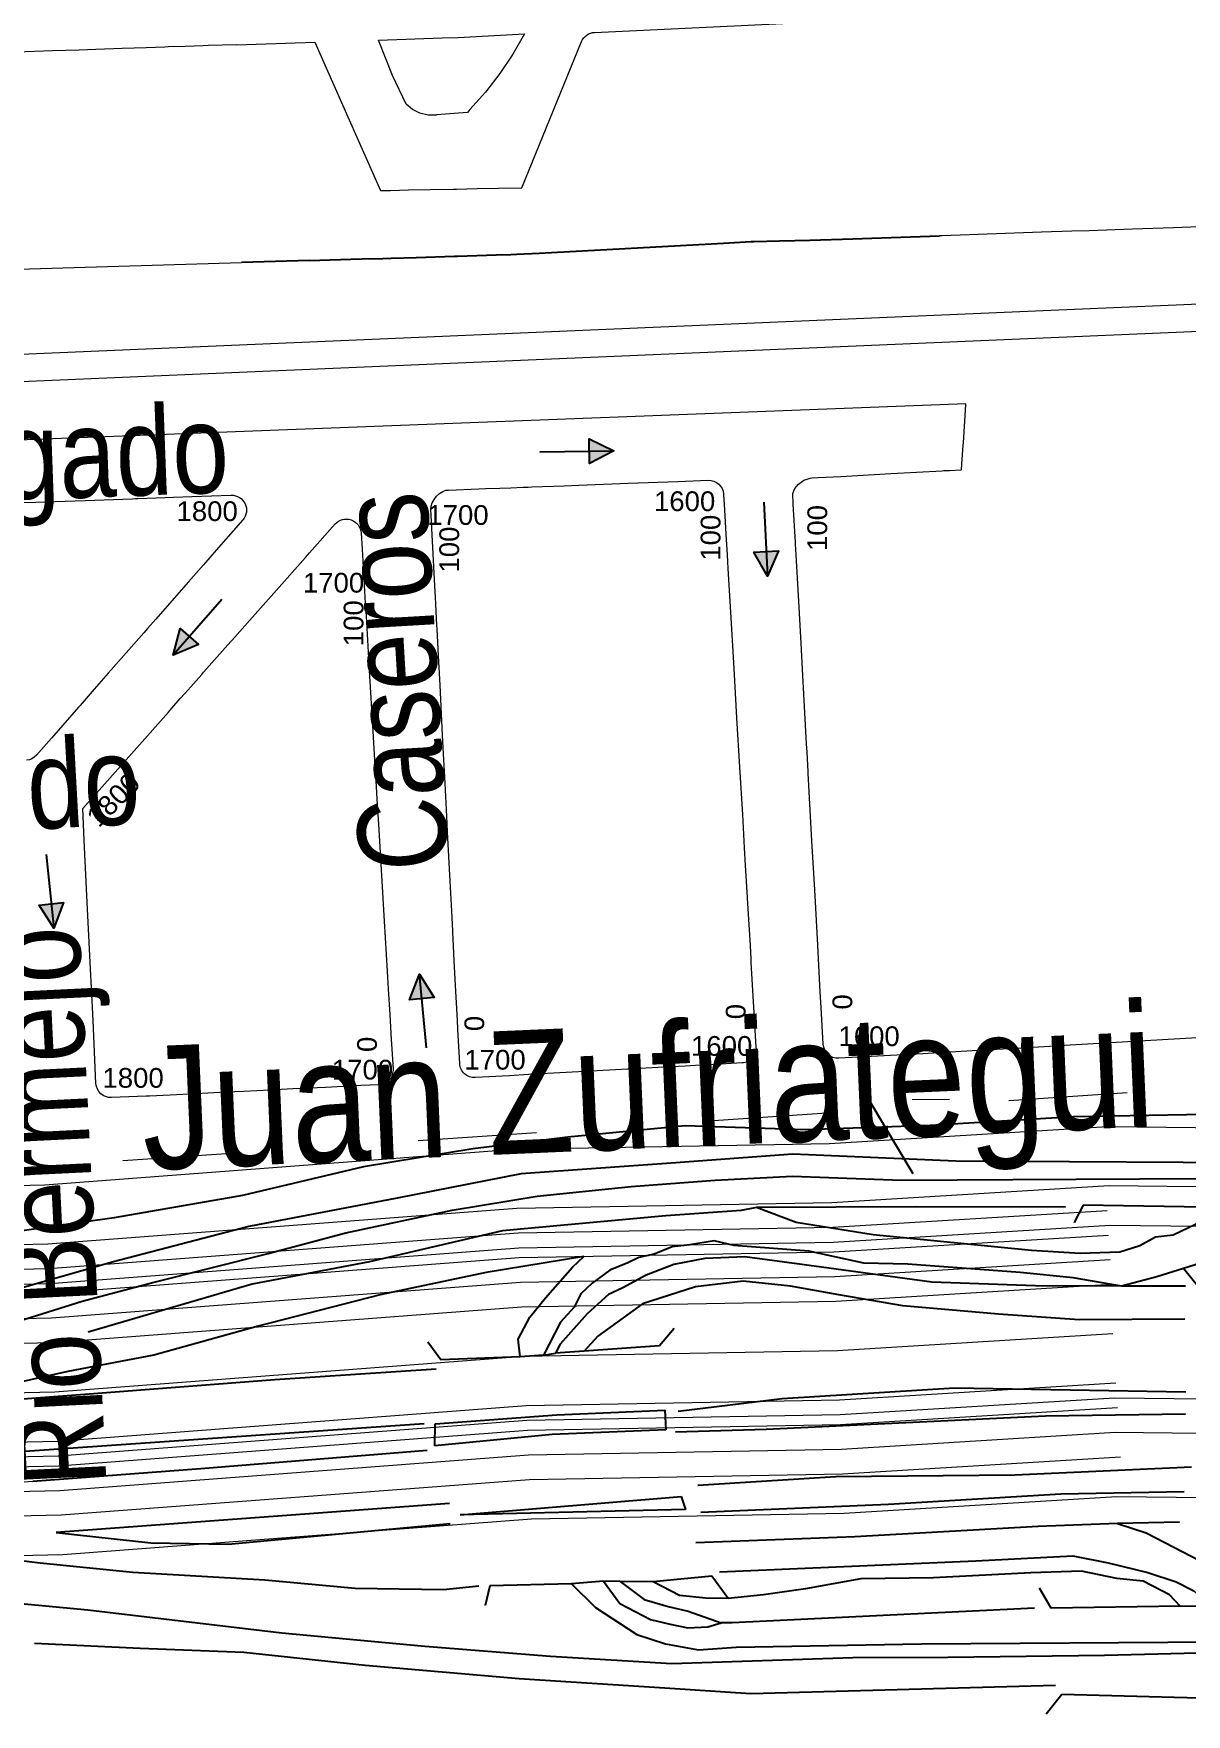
# Model space of a CAD drawing. Header units: millimetres. Extents: x 11558 to 23675, y 49449 to 61482.
# Drawn here: x 19268.5 to 19502.2, y 53259.4 to 53600.2 of the extents above; entities that cross this region are included whole.
import ezdxf

# ---------------------------------------------------------------- set-up
doc = ezdxf.new("R2010")
doc.units = ezdxf.units.MM
doc.linetypes.add('ACAD_ISO03W100', pattern=[30, 12, -18])
for name, color, linetype in [('0. autopistas', 254, 'Continuous'), ('0. plano base - nombres calles', 22, 'Continuous'), ('0. Plano Base - PLANO', 254, 'Continuous'), ('0. Plano base - sentido calles', 253, 'Continuous'), ('0. vias del tren', 252, 'VÍAS'), ('0.BARRIOS - DIVISIÓN', 12, 'ACAD_ISO03W100'), ('7. puesta en valor CC la lucila', 212, 'Continuous'), ('numeración', 7, 'Continuous')]:
    doc.layers.add(name, color=color, linetype=linetype)
for name, color, linetype, true_color in [('Linea 117 ida', 7, 'Continuous', 0x5c5c5c), ('Linea 117 vuelta', 7, 'Continuous', 0xdb0000), ('Linea 15 a Cap', 7, 'Continuous', 0x13f12d), ('Linea 15 a Prov', 7, 'Continuous', 0x077e15), ('Linea 194 ida', 7, 'Continuous', 0x8f148f), ('Linea 194 vuelta', 7, 'Continuous', 0x34dad7), ('Linea 228 ida', 7, 'Continuous', 0x8d6453), ('Linea 228 vuelta', 7, 'Continuous', 0x73a95b), ('Linea 28 ida', 7, 'Continuous', 0x1c825b), ('Linea 28 vuelta', 7, 'Continuous', 0x26cd1d), ('Linea 430', 7, 'Continuous', 0xdb7a0a), ('Linea 57 ida', 7, 'Continuous', 0xf6120e), ('Linea 57 vuelta', 7, 'Continuous', 0x71160a)]:
    doc.layers.add(name, color=color, linetype=linetype, true_color=true_color)
doc.layers.get('7. puesta en valor CC la lucila').off()
doc.styles.get("Standard").update_dxf_attribs({"font": 'arial.ttf'})
doc.linetypes.add('VÍAS', pattern='A,0.15,[130,ltypeshp.shx,S=0.25,R=0,X=0,Y=0],0.15', length=0.3)

# ---------------------------------------------------------------- blocks, each defined once
blk = doc.blocks.new('MANZANAS')
at = {"layer": '0. Plano Base - PLANO', "color": 0, "linetype": 'Continuous', "lineweight": 5}
for p, q in [((5639795.19, 6177483.32), (5639809.96, 6177474.18)), ((5639890.53, 6177436.37), (5639879.53, 6177430.38))]:
    blk.add_line(p, q, dxfattribs=at)
at = {"layer": '0. Plano Base - PLANO', "color": 0, "linetype": 'VÍAS', "lineweight": 5, "ltscale": 4}
for points in [[(5636190.29, 6177920.23), (5636600.65, 6177660.36), (5637085.84, 6177354.16), (5637263.62, 6177241.21), (5637472.82, 6177111), (5637571.49, 6177049.28, 0.034614), (5637743.65, 6176957.49, 0.057202), (5637909.55, 6176905.02, 0.054556), (5638209.99, 6176880.02), (5638294.57, 6176887.04), (5638406.34, 6176909.92, 0.047981), (5638486.75, 6176934.6, 0.010506), (5638593.2, 6176981.47, 0.012553), (5638693.49, 6177031.26), (5639415.11, 6177447.42), (5639833.78, 6177688.18), (5639882.57, 6177713.3), (5639982.37, 6177752.6), (5640325.06, 6177892.29), (5640449.11, 6177927.35), (5640559.38, 6177958.52), (5640687.98, 6177992.86, -0.106625), (5640860.02, 6178001.21, -0.026161), (5640988.08, 6177973.08, -0.026161)], [(5636187.35, 6177915.58), (5636597.71, 6177655.71), (5637082.9, 6177349.51), (5637260.69, 6177236.55), (5637469.91, 6177106.33), (5637568.57, 6177044.61, 0.034614), (5637741.4, 6176952.47, 0.057202), (5637908.5, 6176899.62, 0.054584), (5638210.28, 6176874.52), (5638295.35, 6176881.59), (5638407.44, 6176904.53, 0.047981), (5638488.86, 6176929.52, 0.010506), (5638595.52, 6176976.48, 0.012565), (5638696.14, 6177026.44), (5639417.85, 6177442.65), (5639836.41, 6177683.35), (5639884.84, 6177708.29), (5639984.42, 6177747.49), (5640326.85, 6177887.08), (5640450.61, 6177922.06), (5640560.84, 6177953.22), (5640689.4, 6177987.55, -0.106625), (5640859.12, 6177995.78, -0.026161), (5640986.62, 6177967.77, 0.135104)]]:
    blk.add_lwpolyline(points, format="xyb", dxfattribs=at)
at = {"layer": '0. Plano Base - PLANO', "color": 0, "linetype": 'Continuous', "lineweight": 5}
for points in [[(5639874.1, 6177509.88), (5639857.6, 6177501.4), (5639816.58, 6177480.44), (5639786.56, 6177466.47), (5639765.55, 6177453.49), (5639739.53, 6177437.51), (5639719.52, 6177421.53), (5639695.5, 6177402.56), (5639674.48, 6177383.58), (5639656.46, 6177366.6), (5639639.45, 6177350.61), (5639619.43, 6177334.63), (5639598.92, 6177319.65), (5639575.4, 6177303.67), (5639548.39, 6177288.7), (5639523.38, 6177275.23), (5639497.36, 6177261.75), (5639478.35, 6177251.77)], [(5639773.45, 6177356.48), (5639772.46, 6177360.48), (5639786.97, 6177368.47), (5639793.46, 6177366.46), (5639803.46, 6177365.45), (5639809.46, 6177366.45), (5639815.97, 6177368.44), (5639822.47, 6177372.43), (5639855.49, 6177390.4), (5639908.51, 6177418.35)], [(5639918.52, 6177421.34), (5639889.5, 6177405.37), (5639861.49, 6177390.4), (5639844.48, 6177381.41), (5639812.46, 6177363.44), (5639789.95, 6177353.47), (5639766.44, 6177343.49), (5639739.43, 6177332.52), (5639702.42, 6177318.55), (5639677.91, 6177308.57), (5639654.4, 6177297.6), (5639627.39, 6177285.62), (5639595.37, 6177267.16), (5639566.35, 6177251.68), (5639537.34, 6177236.71), (5639509.82, 6177222.74), (5639492.32, 6177213.76)], [(5639777.74, 6177673.9), (5639768.47, 6177668.67), (5639761.24, 6177664.59), (5639753.57, 6177660.26), (5639750.5, 6177658.53), (5639745.19, 6177655.54), (5639727.63, 6177645.62), (5639727.17, 6177645.36)], [(5639507.14, 6177521.19), (5639604.09, 6177575.33)], [(5639480.35, 6177244.77), (5639542.88, 6177277.71), (5639582.4, 6177301.67), (5639613.42, 6177321.64), (5639634.43, 6177335.62), (5639672.47, 6177373.58), (5639683.48, 6177383.57), (5639701.5, 6177399.55), (5639713.51, 6177410.54), (5639730.52, 6177424.52), (5639744.53, 6177435.01), (5639760.54, 6177445.49), (5639775.05, 6177454.48), (5639788.56, 6177462.47), (5639808.57, 6177471.95), (5639828.58, 6177482.43), (5639862.59, 6177500.4)], [(5639869.61, 6177518.89), (5639833.59, 6177499.42), (5639808.58, 6177484.45), (5639786.57, 6177471.97), (5639764.56, 6177461.49), (5639744.54, 6177448.51), (5639728.53, 6177437.53), (5639710.52, 6177424.04), (5639691.5, 6177407.56), (5639670.49, 6177391.58), (5639649.47, 6177376.6), (5639633.46, 6177364.12), (5639610.45, 6177349.14), (5639598.44, 6177344.65), (5639583.94, 6177337.67), (5639576.93, 6177334.67), (5639567.43, 6177332.68), (5639557.43, 6177331.69), (5639550.93, 6177331.7), (5639542.43, 6177332.71)], [(5639944.61, 6177519.32), (5639953.12, 6177523.81), (5639947.62, 6177523.31), (5639941.62, 6177523.32), (5639937.62, 6177523.32), (5639933.62, 6177523.33), (5639929.62, 6177524.33), (5639925.62, 6177526.33), (5639919.12, 6177522.34), (5639913.61, 6177520.35), (5639902.61, 6177514.36), (5639900.61, 6177513.36), (5639891.6, 6177508.87), (5639887.1, 6177506.37), (5639882.1, 6177503.88), (5639888.58, 6177489.37), (5639885.08, 6177487.37), (5639872.08, 6177480.39), (5639867.58, 6177482.39)], [(5639865.59, 6177495.39), (5639874.59, 6177500.38), (5639874.59, 6177494.38), (5639873.59, 6177492.38), (5639871.58, 6177486.39), (5639867.58, 6177482.39), (5639863.57, 6177478.39), (5639858.07, 6177473.4), (5639869.57, 6177479.39)], [(5639843.58, 6177480.41), (5639843.58, 6177484.41), (5639865.59, 6177495.39), (5639865.59, 6177491.39), (5639862.58, 6177487.4), (5639859.58, 6177485.4), (5639857.58, 6177482.4), (5639854.57, 6177479.4), (5639847.57, 6177475.41), (5639838.57, 6177471.42), (5639808.55, 6177459.45), (5639793.55, 6177454.46), (5639785.05, 6177453.47), (5639782.55, 6177451.47), (5639769.54, 6177443.49), (5639741.52, 6177425.51), (5639720.5, 6177407.53), (5639701.49, 6177392.55), (5639676.47, 6177368.58)], [(5639802.93, 6177487.43), (5639809.66, 6177491)], [(5639840.58, 6177482.42), (5639813.56, 6177468.44), (5639785.05, 6177453.47)], [(5639760.5, 6177406.99), (5639762.51, 6177408.49), (5639762.51, 6177410.49), (5639764.52, 6177418.49), (5639766.52, 6177423.99), (5639768.52, 6177426.49), (5639771.53, 6177430.98), (5639775.53, 6177435.48), (5639780.54, 6177439.48), (5639787.54, 6177443.47), (5639798.54, 6177447.46), (5639823.55, 6177456.43), (5639842.56, 6177465.41), (5639858.07, 6177473.4), (5639848.57, 6177470.41), (5639838.56, 6177466.42), (5639817.55, 6177457.44), (5639809.55, 6177453.45), (5639798.55, 6177450.46), (5639784.54, 6177444.47), (5639780.54, 6177443.48), (5639776.54, 6177440.48), (5639773.53, 6177438.48), (5639771.03, 6177435.48), (5639768.53, 6177433.49), (5639767.03, 6177431.49), (5639764.52, 6177428.49), (5639762.52, 6177424.49), (5639761.52, 6177421.49), (5639761.52, 6177418.49), (5639760.51, 6177414.49), (5639760.5, 6177406.99), (5639756.5, 6177404.5)], [(5639872.57, 6177473.39), (5639853.56, 6177463.4), (5639838.55, 6177456.92), (5639820.55, 6177449.44), (5639808.04, 6177445.45), (5639798.54, 6177442.46), (5639789.53, 6177438.97), (5639781.53, 6177433.47), (5639773.52, 6177425.48), (5639768.51, 6177415.49), (5639767.51, 6177411.49), (5639762.51, 6177408.49)], [(5639879.56, 6177460.38), (5639837.54, 6177439.42), (5639807.52, 6177421.45), (5639790.01, 6177409.47)], [(5639881.55, 6177456.38), (5639856.54, 6177442.9), (5639807.51, 6177414.45), (5639791.5, 6177405.46)], [(5640007.55, 6177453.25), (5640004.55, 6177455.26), (5639960.53, 6177432.3), (5639957.53, 6177430.8), (5639947.52, 6177425.31), (5639945.52, 6177424.31), (5639944.52, 6177423.32), (5639937.52, 6177420.32), (5639931.51, 6177417.33), (5639928.51, 6177415.33), (5639922.51, 6177412.34), (5639885.49, 6177394.37), (5639884.49, 6177389.37)], [(5639887.54, 6177447.37), (5639856.53, 6177429.4), (5639824.51, 6177412.43), (5639800.5, 6177397.96)], [(5639803.49, 6177393.45), (5639836.51, 6177412.42), (5639866.53, 6177430.39), (5639888.54, 6177442.37)], [(5639904.52, 6177424.35), (5639909.02, 6177427.35), (5639904.53, 6177429.35), (5639898.03, 6177431.36), (5639885.53, 6177431.37), (5639879.53, 6177430.38), (5639865.52, 6177422.39), (5639833.5, 6177403.42), (5639805.48, 6177387.45)], [(5639738.5, 6177398.52), (5639742.49, 6177396.51), (5639756.5, 6177404.5), (5639754.5, 6177407.5), (5639754.51, 6177412.5), (5639755.51, 6177417.5), (5639757.52, 6177425.5), (5639758.52, 6177428.5), (5639742.51, 6177416.51), (5639725.5, 6177402.53), (5639706.48, 6177385.55), (5639690.47, 6177370.56), (5639676.46, 6177359.58), (5639663.45, 6177348.59), (5639644.43, 6177334.11), (5639682.46, 6177357.57), (5639714.48, 6177377.54), (5639742.49, 6177394.51)], [(5639781.52, 6177423.97), (5639780.52, 6177419.48), (5639767.51, 6177411.49)], [(5639812.48, 6177384.44), (5639857.51, 6177410.4), (5639874.52, 6177420.38), (5639881.52, 6177422.38), (5639889.52, 6177424.37), (5639895.52, 6177425.36), (5639899.52, 6177425.36), (5639904.52, 6177424.35), (5639898.52, 6177421.36)], [(5639871.51, 6177411.39), (5639875.51, 6177408.88), (5639898.52, 6177421.36), (5639895.52, 6177422.36), (5639889.52, 6177422.37), (5639884.52, 6177420.37), (5639877.51, 6177418.38), (5639868.51, 6177413.39), (5639851.5, 6177403.41), (5639838.49, 6177396.42), (5639829.49, 6177389.43), (5639822.48, 6177384.43), (5639816.48, 6177380.44)], [(5639872.5, 6177407.39), (5639819.47, 6177376.44), (5639817.47, 6177375.44)], [(5639883.49, 6177395.37), (5639829.46, 6177365.43), (5639813.46, 6177358.44), (5639786.44, 6177346.47), (5639757.43, 6177334.5), (5639734.42, 6177325.52), (5639715.42, 6177316.54), (5639695.91, 6177307.56)], [(5639745.48, 6177383.51), (5639658.93, 6177330.59), (5639589.39, 6177290.66), (5639545.37, 6177267.7), (5639504.35, 6177246.74), (5639483.34, 6177235.76)], [(5639801.47, 6177376.45), (5639811.48, 6177382.94), (5639816.48, 6177380.44), (5639812.48, 6177378.44), (5639807.47, 6177376.45), (5639801.47, 6177376.45), (5639795.47, 6177373.46)], [(5639486.33, 6177230.76), (5639524.85, 6177249.72), (5639576.38, 6177276.67), (5639621.4, 6177301.13), (5639652.42, 6177319.1), (5639680.44, 6177336.57), (5639709.45, 6177354.54), (5639748.48, 6177379.01)], [(5639792.47, 6177371.96), (5639795.47, 6177373.46), (5639801.47, 6177372.45), (5639806.47, 6177373.45), (5639810.47, 6177374.45), (5639817.47, 6177375.44), (5639815.47, 6177373.44), (5639811.97, 6177371.44), (5639808.47, 6177370.45), (5639804.47, 6177369.45), (5639797.47, 6177369.46), (5639792.47, 6177371.96), (5639786.97, 6177368.47)], [(5639757.47, 6177371.5), (5639689.43, 6177329.56), (5639707.44, 6177336.55), (5639721.44, 6177343.53), (5639759.47, 6177368)], [(5639489.82, 6177220.26), (5639509.83, 6177230.74), (5639537.35, 6177244.71), (5639585.37, 6177268.66), (5639599.38, 6177276.65), (5639620.39, 6177290.13), (5639643.4, 6177301.61), (5639655.41, 6177308.1), (5639673.42, 6177316.58), (5639689.42, 6177322.56), (5639706.93, 6177329.55), (5639731.44, 6177340.52), (5639748.45, 6177347.51), (5639764.45, 6177355.49), (5639770.46, 6177359.48)]]:
    blk.add_lwpolyline(points, dxfattribs=at)
for points in [[(5639582.82, 6177614.04), (5639596.69, 6177621.84), (5639604.14, 6177615.86), (5639613.13, 6177608.66), (5639622.37, 6177601.26), (5639624.12, 6177602.21), (5639627.37, 6177603.99), (5639631.19, 6177606.08), (5639635.35, 6177608.34), (5639635.88, 6177608.63), (5639639.55, 6177610.64), (5639643.39, 6177612.73), (5639647.51, 6177614.98), (5639644.62, 6177646.86, -0.291378), (5639646.1, 6177649.73), (5639682.79, 6177671.08), (5639691.02, 6177675.87, -0.015842), (5639691.19, 6177675.96)], [(5639863.58, 6177534.14), (5639842.43, 6177521.55), (5639826.3, 6177511.95), (5639821.77, 6177509.25), (5639817.84, 6177506.91), (5639809.22, 6177501.78), (5639800.6, 6177496.65), (5639785.9, 6177488, -0.413414), (5639781.79, 6177489.05), (5639777.99, 6177495.47), (5639776.37, 6177498.22), (5639770.88, 6177507.49), (5639765.84, 6177516.01), (5639760.74, 6177524.62), (5639755.68, 6177533.16), (5639753.74, 6177536.45), (5639753.59, 6177536.7), (5639751.57, 6177540.12), (5639750.71, 6177541.57), (5639745.6, 6177550.2), (5639743.64, 6177553.51), (5639740.3, 6177559.15), (5639735.39, 6177567.45), (5639731.19, 6177574.55), (5639730.08, 6177576.43), (5639729.87, 6177576.77), (5639725.93, 6177583.43), (5639724.82, 6177585.31), (5639724.76, 6177585.84), (5639724.77, 6177586.37), (5639724.84, 6177586.9), (5639725, 6177587.51), (5639725.26, 6177588.13), (5639725.61, 6177588.71), (5639726.05, 6177589.23), (5639726.57, 6177589.66), (5639726.79, 6177589.85), (5639727.91, 6177590.51), (5639731.89, 6177592.87), (5639740.61, 6177598.03), (5639749.56, 6177603.33), (5639749.85, 6177603.5), (5639750.39, 6177603.82), (5639750.88, 6177604.11), (5639752.91, 6177605.31), (5639752.99, 6177605.36), (5639752.55, 6177606.35), (5639751, 6177609.9), (5639750.8, 6177610.35), (5639747.67, 6177617.47), (5639747.6, 6177617.63)], [(5639747.6, 6177617.63), (5639404.15, 6177422.13, 0.414338), (5639403.03, 6177418.04), (5639460.8, 6177316.65), (5639463.21, 6177318.08), (5639471.34, 6177305.48)], [(5639582.82, 6177614.04, 0.000293), (5639582.82, 6177614.04), (5639577.82, 6177611.22), (5639576.91, 6177610.71), (5639573.73, 6177608.91), (5639570.75, 6177607.24), (5639570.19, 6177606.92), (5639566.87, 6177605.05), (5639562.6, 6177602.64), (5639557.98, 6177600.04), (5639555.04, 6177598.39), (5639550.3, 6177595.71), (5639543.88, 6177592.1)], [(5639586.96, 6177511.57), (5639589.51, 6177513.01), (5639592.92, 6177514.93), (5639598.22, 6177517.93), (5639604.85, 6177521.68), (5639606.58, 6177522.65), (5639607.09, 6177522.94), (5639607.51, 6177523.18), (5639610.74, 6177525.01), (5639613.78, 6177526.72), (5639617.06, 6177528.58), (5639623.98, 6177532.49, -0.657235), (5639628.37, 6177529.16), (5639626.42, 6177521.22), (5639625.48, 6177517.38), (5639624.39, 6177512.94), (5639623.52, 6177509.37), (5639621.99, 6177503.15), (5639621.39, 6177500.71), (5639621.12, 6177499.6), (5639618.73, 6177489.88), (5639618.51, 6177488.98), (5639617.49, 6177484.81), (5639616.44, 6177480.55), (5639616.34, 6177480.11), (5639615.18, 6177475.42), (5639614.35, 6177472), (5639613.24, 6177467.5, -0.192167), (5639611.95, 6177465.69)]]:
    blk.add_lwpolyline(points, format="xyb", dxfattribs=at)
at = {"layer": '0. Plano Base - PLANO', "color": 0}
for points in [[(5639715.18, 6177638.6), (5639727.17, 6177645.36)], [(5639616.11, 6177582.02), (5639623.46, 6177586.12), (5639625.4, 6177587.2), (5639629.14, 6177589.29), (5639630.57, 6177590.09), (5639635, 6177592.56), (5639641.83, 6177596.37), (5639642.36, 6177596.67), (5639649.17, 6177600.47), (5639651.8, 6177601.94), (5639652.84, 6177602.55), (5639656.76, 6177604.86), (5639688.95, 6177623.85), (5639693.79, 6177626.7), (5639694.27, 6177626.97), (5639698.86, 6177629.51), (5639701.57, 6177631.01), (5639704.22, 6177632.47), (5639711.86, 6177636.74), (5639715.18, 6177638.6)], [(5639616.11, 6177582.02), (5639604.09, 6177575.33)]]:
    blk.add_lwpolyline(points, dxfattribs=at)
at = {"layer": '0. Plano Base - PLANO', "color": 0, "linetype": 'Continuous', "lineweight": 5}
for points in [[(5639622.23, 6177618.86), (5639620.55, 6177618.84), (5639618.9, 6177619.19), (5639613.78, 6177623.06), (5639607.95, 6177628.15), (5639619.19, 6177634.52), (5639622.01, 6177636.05), (5639633.62, 6177642.91), (5639633.43, 6177638.17), (5639632.9, 6177633.45), (5639632.04, 6177628.78), (5639630.83, 6177624.18), (5639630.74, 6177623.41), (5639625.34, 6177620.1), (5639625.37, 6177620.03), (5639623.87, 6177619.27)], [(5639787.51, 6177408.47), (5639789.5, 6177404.97), (5639769.49, 6177393.49), (5639749.48, 6177380.51), (5639747.48, 6177384.51), (5639768.49, 6177397.49)], [(5639798.49, 6177394.46), (5639800.49, 6177392.46), (5639760.47, 6177370.49)]]:
    blk.add_lwpolyline(points, close=True, dxfattribs=at)
for points in [[(5639718.2, 6177451.61), (5639714.69, 6177457.58), (5639714.65, 6177457.65), (5639713.72, 6177459.23), (5639711.37, 6177463.23), (5639709.55, 6177466.34), (5639709.52, 6177466.39), (5639707.61, 6177469.63), (5639706.15, 6177472.13), (5639704.7, 6177474.58), (5639704.55, 6177474.85), (5639702.52, 6177478.3), (5639699.46, 6177483.51), (5639694.36, 6177492.19), (5639692.8, 6177494.85), (5639689.38, 6177500.67), (5639685.74, 6177506.87), (5639684.44, 6177509.09), (5639679.29, 6177517.85), (5639675.67, 6177524.03), (5639675.62, 6177524.12), (5639674.21, 6177526.51), (5639672.49, 6177529.43), (5639670.95, 6177532.05), (5639670.27, 6177533.22), (5639669.1, 6177535.21), (5639661.19, 6177548.67), (5639660.96, 6177549.23), (5639660.84, 6177549.92), (5639660.87, 6177550.7), (5639661.02, 6177551.5), (5639661.3, 6177552.26), (5639661.68, 6177552.92), (5639662.12, 6177553.43), (5639662.61, 6177553.75), (5639667.93, 6177556.77), (5639669.12, 6177557.45), (5639671.65, 6177558.88), (5639673.55, 6177559.97), (5639675.75, 6177561.22), (5639676.63, 6177561.72), (5639677.28, 6177562.08), (5639683.01, 6177565.34), (5639685.57, 6177566.8), (5639694.28, 6177571.75), (5639703.06, 6177576.74), (5639708.4, 6177579.77, -0.408108), (5639712.46, 6177578.7), (5639713.06, 6177577.69), (5639714.08, 6177575.99), (5639716.6, 6177571.74), (5639718.75, 6177568.14), (5639719.5, 6177566.89), (5639720.2, 6177565.72), (5639725.31, 6177557.15), (5639730.59, 6177548.29), (5639735.7, 6177539.71), (5639740.84, 6177531.1), (5639745.78, 6177522.81), (5639749.22, 6177517.04), (5639751.05, 6177513.97), (5639756.14, 6177505.44), (5639759.4, 6177499.97), (5639760.83, 6177497.57), (5639761.15, 6177497.03), (5639766.38, 6177488.26), (5639769.98, 6177482.23, -0.415278), (5639768.93, 6177478.11), (5639765.19, 6177475.9), (5639762.69, 6177474.42), (5639762.05, 6177474.04), (5639761.7, 6177473.83), (5639758.97, 6177472.22), (5639754.29, 6177469.45), (5639745.77, 6177464.42), (5639737.1, 6177459.29), (5639736.01, 6177458.65), (5639731.69, 6177456.09), (5639731.62, 6177456.05), (5639728.28, 6177454.07), (5639722.31, 6177450.55, -0.41507)], [(5639654.64, 6177414.03), (5639648.23, 6177425.06), (5639644.86, 6177430.84), (5639642.98, 6177434.06), (5639634.76, 6177448.19), (5639629.8, 6177456.7), (5639626.57, 6177462.25), (5639630.58, 6177478.24), (5639632.95, 6177487.61), (5639633.22, 6177488.66), (5639633.84, 6177491.15), (5639634.18, 6177492.48), (5639634.63, 6177494.29), (5639635.45, 6177497.53), (5639635.58, 6177498.06), (5639635.6, 6177498.15), (5639637.39, 6177505.25), (5639637.9, 6177507.3), (5639639.02, 6177511.75), (5639640.82, 6177518.9), (5639643.16, 6177528.24), (5639643.46, 6177529.42), (5639645.38, 6177537.04, -0.668311), (5639650.86, 6177537.84), (5639652.57, 6177534.99), (5639658.18, 6177525.6), (5639659.54, 6177523.33), (5639665.79, 6177512.87), (5639670.92, 6177504.28), (5639675.73, 6177496.25), (5639676, 6177495.78), (5639678.61, 6177491.43), (5639681.21, 6177487.08), (5639691.3, 6177470.19), (5639696.54, 6177461.43), (5639698.4, 6177458.32), (5639701.03, 6177453.92), (5639703.01, 6177450.6), (5639703.08, 6177450.49), (5639706.73, 6177444.39, -0.417215), (5639705.66, 6177440.26), (5639702.49, 6177438.4), (5639699.38, 6177436.59), (5639696.31, 6177434.8), (5639690.56, 6177431.44), (5639688.57, 6177430.27), (5639686.51, 6177429.07), (5639681.97, 6177426.42), (5639678.81, 6177424.58), (5639675.66, 6177422.74), (5639673.57, 6177421.52), (5639669.06, 6177418.88), (5639665.47, 6177416.78), (5639664.97, 6177416.5), (5639664.85, 6177416.43), (5639658.72, 6177412.94, -0.411672)]]:
    blk.add_lwpolyline(points, format="xyb", close=True, dxfattribs=at)

msp = doc.modelspace()

# ---------------------------------------------------------------- hatches: boundary and pattern name
at = {"layer": '0. Plano base - sentido calles', "linetype": 'Continuous', "lineweight": 25, "ltscale": 2, "true_color": 0x1a1a1a}
h = msp.add_hatch(color=250, dxfattribs=at)
h.dxf.hatch_style = 1
h.paths.add_polyline_path([(19386.16, 53515.57), (19381.12, 53518), (19381.16, 53515.5)])
h.paths.add_polyline_path([(19386.16, 53515.57), (19381.16, 53515.5), (19381.19, 53513)])
h = msp.add_hatch(color=250, dxfattribs=at)
h.dxf.hatch_style = 1
h.paths.add_polyline_path([(19417.28, 53490.19), (19419.53, 53495.31), (19417.03, 53495.18)])
h.paths.add_polyline_path([(19417.28, 53490.19), (19417.03, 53495.18), (19414.53, 53495.06)])
h = msp.add_hatch(color=250, dxfattribs=at)
h.dxf.hatch_style = 1
h.paths.add_polyline_path([(19296.79, 53474.2), (19301.96, 53476.31), (19300.08, 53477.96)])
h.paths.add_polyline_path([(19296.79, 53474.2), (19300.08, 53477.96), (19298.2, 53479.6)])
h = msp.add_hatch(color=250, dxfattribs=at)
h.dxf.hatch_style = 1
h.paths.add_polyline_path([(19272.62, 53418.81), (19274.58, 53424.05), (19272.09, 53423.79)])
h.paths.add_polyline_path([(19272.62, 53418.81), (19272.09, 53423.79), (19269.61, 53423.52)])
h = msp.add_hatch(color=250, dxfattribs=at)
h.dxf.hatch_style = 1
h.paths.add_polyline_path([(19346.74, 53409.51), (19344.72, 53404.3), (19347.21, 53404.53)])
h.paths.add_polyline_path([(19346.74, 53409.51), (19347.21, 53404.53), (19349.7, 53404.77)])

# ---------------------------------------------------------------- linework, layer by layer
at = {"layer": '0. autopistas', "linetype": 'ByBlock'}
msp.add_line((19437.83, 53384.02), (19446.72, 53369.1), dxfattribs=at)
at = {"layer": '0. autopistas'}
for p, q in [((19479.33, 53380.6), (19450.23, 53378.85)), ((19520.27, 53381.27), (19479.33, 53380.6)), ((19400.58, 53378.77), (19376.84, 53376.48)), ((19424.94, 53377.92), (19400.58, 53378.77)), ((19450.23, 53378.85), (19424.94, 53377.92)), ((19357.56, 53374.11), (19335.36, 53370.45)), ((19376.84, 53376.48), (19357.56, 53374.11)), ((19335.36, 53370.45), (19310.89, 53364.6)), ((19397.77, 53371.21), (19367.32, 53369.03)), ((19422.4, 53373.04), (19397.77, 53371.21)), ((19455.48, 53371.61), (19422.4, 53373.04)), ((19501.54, 53371.29), (19455.48, 53371.61)), ((19520.1, 53371.21), (19501.54, 53371.29)), ((19367.32, 53369.03), (19342.19, 53364.08)), ((19370.6, 53364.51), (19389.64, 53366.43)), ((19389.64, 53366.43), (19406.66, 53367.71)), ((19406.66, 53367.71), (19422.33, 53368.57)), ((19422.33, 53368.57), (19444.45, 53367.76)), ((19444.45, 53367.76), (19467.04, 53367.84)), ((19467.04, 53367.84), (19505.51, 53368.1)), ((19310.89, 53364.6), (19284.87, 53360.1)), ((19342.19, 53364.08), (19312.13, 53358.31)), ((19353.33, 53361.66), (19370.6, 53364.51)), ((19284.87, 53360.1), (19259.32, 53356.5)), ((19331.79, 53357.09), (19353.33, 53361.66)), ((19396.7, 53360.5), (19363.55, 53357.47)), ((19411.93, 53361.59), (19396.7, 53360.5)), ((19415.07, 53362.21), (19411.93, 53361.59)), ((19447.27, 53362.35), (19415.07, 53362.21)), ((19423.07, 53359.17), (19415.07, 53362.21)), ((19477.69, 53362.29), (19447.27, 53362.35)), ((19481.27, 53362.68), (19479.42, 53359.13)), ((19505.86, 53362.28), (19481.27, 53362.68)), ((19312.13, 53358.31), (19284.73, 53351.16)), ((19316.06, 53352.88), (19331.79, 53357.09)), ((19363.55, 53357.47), (19336.61, 53351.2)), ((19438.68, 53356.67), (19423.07, 53359.17)), ((19470.83, 53353.46), (19438.68, 53356.67)), ((19495.92, 53356.18), (19492.76, 53354.44)), ((19499.51, 53356.57), (19495.92, 53356.18)), ((19504.02, 53358.73), (19499.51, 53356.57)), ((19292.71, 53347), (19316.06, 53352.88)), ((19397.94, 53354.22), (19394.33, 53352.71)), ((19401.52, 53354.6), (19397.94, 53354.22)), ((19406.46, 53355.42), (19401.52, 53354.6)), ((19410.47, 53354.46), (19406.46, 53355.42)), ((19425.65, 53353.31), (19410.47, 53354.46)), ((19436.8, 53350.89), (19425.65, 53353.31)), ((19480.66, 53352.85), (19470.83, 53353.46)), ((19488.72, 53353.17), (19480.66, 53352.85)), ((19492.76, 53354.44), (19488.72, 53353.17)), ((19284.73, 53351.16), (19260.91, 53344.4)), ((19336.61, 53351.2), (19312.83, 53346.67)), ((19380.02, 53352.27), (19360.28, 53349.02)), ((19372.27, 53343.9), (19377.74, 53350.08)), ((19377.74, 53350.08), (19380.02, 53352.27)), ((19385.34, 53349.5), (19381.72, 53346.88)), ((19388.94, 53351.01), (19385.34, 53349.5)), ((19391.19, 53352.09), (19388.94, 53351.01)), ((19394.33, 53352.71), (19391.19, 53352.09)), ((19398.33, 53350.63), (19392.7, 53348.49)), ((19404.61, 53351.87), (19398.33, 53350.63)), ((19412.66, 53352.18), (19404.61, 53351.87)), ((19424.27, 53350.65), (19412.66, 53352.18)), ((19450.6, 53347.09), (19424.27, 53350.65)), ((19445.74, 53350.74), (19436.8, 53350.89)), ((19468.52, 53349.03), (19445.74, 53350.74)), ((19501.63, 53349.82), (19496.24, 53348.12)), ((19507.03, 53351.52), (19501.63, 53349.82)), ((19504.7, 53345.97), (19501.63, 53349.82)), ((19278.33, 53343.22), (19292.71, 53347)), ((19312.83, 53346.67), (19279.57, 53336.93)), ((19360.28, 53349.02), (19338.74, 53344.46)), ((19381.72, 53346.88), (19379.44, 53344.68)), ((19392.7, 53348.49), (19387.96, 53345.88)), ((19402.72, 53346.09), (19391.93, 53342.69)), ((19412.36, 53347.27), (19402.72, 53346.09)), ((19421.96, 53346.22), (19412.36, 53347.27)), ((19431.77, 53344.49), (19421.96, 53346.22)), ((19471.61, 53346.29), (19450.6, 53347.09)), ((19479.24, 53347.96), (19468.52, 53349.03)), ((19489.05, 53346.23), (19471.61, 53346.29)), ((19489.05, 53346.23), (19479.24, 53347.96)), ((19496.24, 53348.12), (19489.05, 53346.23)), ((19502.02, 53346.24), (19489.05, 53346.23)), ((19227.08, 53327.06), (19278.33, 53343.22)), ((19338.74, 53344.46), (19314.03, 53338.15)), ((19369.08, 53339.93), (19372.27, 53343.9)), ((19379.44, 53344.68), (19378.06, 53342.02)), ((19385.03, 53344.59), (19380.72, 53340.63)), ((19391.93, 53342.69), (19382.88, 53336.13)), ((19387.96, 53345.88), (19385.03, 53344.59)), ((19444.7, 53342.26), (19431.77, 53344.49)), ((19366.77, 53335.5), (19369.08, 53339.93)), ((19380.72, 53340.63), (19375.25, 53334.46)), ((19378.06, 53342.02), (19375.32, 53338.93)), ((19464.13, 53340.6), (19444.7, 53342.26)), ((19480.44, 53339.44), (19464.13, 53340.6)), ((19501.91, 53339.53), (19480.44, 53339.44)), ((19314.03, 53338.15), (19292.91, 53332.24)), ((19375.32, 53338.93), (19371.86, 53332.28)), ((19382.88, 53336.13), (19380.15, 53333.04)), ((19398.34, 53337.66), (19395.37, 53334.13)), ((19351.04, 53331.28), (19348.42, 53334.9)), ((19367.16, 53331.91), (19366.77, 53335.5)), ((19371.86, 53332.28), (19374.32, 53332.69)), ((19375.25, 53334.46), (19374.32, 53332.69)), ((19380.15, 53333.04), (19374.32, 53332.69)), ((19395.37, 53334.13), (19380.15, 53333.04)), ((19275.42, 53328.95), (19258.8, 53325.2)), ((19292.91, 53332.24), (19275.42, 53328.95)), ((19317.43, 53327.36), (19350.12, 53329.51)), ((19367.16, 53331.91), (19351.04, 53331.28)), ((19371.86, 53332.28), (19367.16, 53331.91)), ((19279.81, 53324.41), (19317.43, 53327.36)), ((19455.16, 53325.54), (19420.24, 53323.43)), ((19502.11, 53324.77), (19455.16, 53325.54)), ((19235.26, 53321.11), (19279.81, 53324.41)), ((19420.24, 53323.43), (19399.18, 53320.87)), ((19349.94, 53318.33), (19374.57, 53320.16)), ((19374.57, 53320.16), (19396.5, 53321.14)), ((19396.5, 53321.14), (19396.66, 53317.11)), ((19473.63, 53319.87), (19417.01, 53317.22)), ((19502.04, 53320.3), (19473.63, 53319.87)), ((19347.7, 53318.37), (19246.5, 53311.31)), ((19349.86, 53313.86), (19349.94, 53318.33)), ((19373.61, 53316.15), (19349.86, 53313.86)), ((19396.66, 53317.11), (19373.61, 53316.15)), ((19417.01, 53317.22), (19398.66, 53316.63)), ((19302.38, 53309.27), (19348.28, 53312.99)), ((19268.34, 53306.7), (19302.38, 53309.27)), ((19503.21, 53309.54), (19467.4, 53307.9)), ((19431.16, 53307.6), (19403.18, 53305.82)), ((19467.4, 53307.9), (19431.16, 53307.6)), ((19352.8, 53302.18), (19273.09, 53296.34)), ((19355, 53299.91), (19399.79, 53303.64)), ((19399.79, 53303.64), (19400.64, 53300.95)), ((19403.76, 53300.45), (19441.81, 53302.06)), ((19441.81, 53302.06), (19476.73, 53304.16)), ((19476.73, 53304.16), (19501.78, 53304.65)), ((19400.64, 53300.95), (19355, 53299.91)), ((19500.79, 53298.4), (19488.26, 53298.16)), ((19273.09, 53296.34), (19292.29, 53294.23)), ((19307.94, 53293.97), (19352.96, 53298.15)), ((19434.99, 53295.46), (19402.76, 53294.2)), ((19472.15, 53297.53), (19434.99, 53295.46)), ((19488.26, 53298.16), (19472.15, 53297.53)), ((19488.26, 53298.16), (19494.04, 53296.27)), ((19494.04, 53296.27), (19505.13, 53290.5)), ((19252.89, 53292.2), (19269.86, 53290.13)), ((19292.29, 53294.23), (19307.94, 53293.97)), ((19459.51, 53290.58), (19479.2, 53291.6)), ((19479.2, 53291.6), (19486.34, 53290.14)), ((19269.86, 53290.13), (19288.61, 53288.26)), ((19288.61, 53288.26), (19315.42, 53286.7)), ((19407.59, 53288.31), (19459.51, 53290.58)), ((19470.65, 53288.16), (19450.95, 53287.14)), ((19480.94, 53288.44), (19470.65, 53288.16)), ((19488.07, 53286.98), (19480.94, 53288.44)), ((19486.34, 53290.14), (19494.36, 53288.22)), ((19494.36, 53288.22), (19500.14, 53286.33)), ((19315.42, 53286.7), (19333.73, 53285.05)), ((19333.73, 53285.05), (19351.62, 53284.76)), ((19351.62, 53284.76), (19358.79, 53285.53)), ((19361.02, 53285.5), (19360.06, 53281.49)), ((19377.58, 53285.89), (19361.02, 53285.5)), ((19384.07, 53286.46), (19377.58, 53285.89)), ((19377.58, 53285.89), (19382.42, 53281.12)), ((19387.43, 53286.4), (19384.07, 53286.46)), ((19384.07, 53286.46), (19387.35, 53281.93)), ((19394.13, 53286.29), (19387.43, 53286.4)), ((19387.43, 53286.4), (19392.29, 53282.74)), ((19406.01, 53287.44), (19394.13, 53286.29)), ((19399.46, 53283.52), (19394.13, 53286.29)), ((19409.29, 53282.91), (19406.01, 53287.44)), ((19424.97, 53284.89), (19416.46, 53283.69)), ((19436.19, 53286.94), (19424.97, 53284.89)), ((19450.95, 53287.14), (19436.19, 53286.94)), ((19474.78, 53280.94), (19472.39, 53285)), ((19493.43, 53286.44), (19488.07, 53286.98)), ((19498.75, 53283.67), (19493.43, 53286.44)), ((19500.14, 53286.33), (19503.69, 53284.49)), ((19279.54, 53280.58), (19253.19, 53283.02)), ((19387.35, 53281.93), (19393.56, 53278.7)), ((19392.29, 53282.74), (19397.18, 53281.32)), ((19397.18, 53281.32), (19401.19, 53280.36)), ((19404.81, 53282.99), (19399.46, 53283.52)), ((19409.29, 53282.91), (19404.81, 53282.99)), ((19416.46, 53283.69), (19409.29, 53282.91)), ((19500.95, 53281.4), (19474.78, 53280.94)), ((19500.95, 53281.4), (19498.75, 53283.67)), ((19507.66, 53281.29), (19500.95, 53281.4)), ((19318.82, 53275.9), (19279.54, 53280.58)), ((19382.42, 53281.12), (19390.83, 53275.61)), ((19393.56, 53278.7), (19397.57, 53277.74)), ((19401.19, 53280.36), (19407.86, 53278.01)), ((19405.17, 53277.16), (19407.86, 53278.01)), ((19410.1, 53277.98), (19407.86, 53278.01)), ((19471.43, 53280.99), (19410.1, 53277.98)), ((19347.85, 53273.19), (19318.82, 53275.9)), ((19390.83, 53275.61), (19396.61, 53273.73)), ((19397.57, 53277.74), (19401.14, 53277.01)), ((19401.14, 53277.01), (19405.17, 53277.16)), ((19290.14, 53272.8), (19268.69, 53273.82)), ((19311.15, 53272.01), (19290.14, 53272.8)), ((19335.71, 53269.36), (19311.15, 53272.01)), ((19373.31, 53271.2), (19347.85, 53273.19)), ((19397.89, 53269.68), (19373.31, 53271.2)), ((19396.61, 53273.73), (19403.3, 53272.5)), ((19403.3, 53272.5), (19410.91, 53273.04)), ((19410.91, 53273.04), (19448.5, 53273.77)), ((19453.82, 53271), (19434.58, 53270.87)), ((19448.5, 53273.77), (19508.44, 53274.12)), ((19485.58, 53271.37), (19453.82, 53271)), ((19518.69, 53272.16), (19485.58, 53271.37)), ((19366.97, 53266.61), (19335.71, 53269.36)), ((19434.58, 53270.87), (19397.89, 53269.68)), ((19396.46, 53264.78), (19366.97, 53266.61)), ((19413.89, 53263.6), (19396.46, 53264.78)), ((19475.64, 53265.27), (19413.89, 53263.6)), ((19476.95, 53263.46), (19473.76, 53259.49)), ((19518.08, 53262.33), (19476.95, 53263.46))]:
    msp.add_line(p, q, dxfattribs=at)
at = {"layer": '0. Plano base - sentido calles', "color": 250, "linetype": 'Continuous', "lineweight": 25, "ltscale": 2, "true_color": 0x1a1a1a}
for points in [[(19371.16, 53515.36), (19386.16, 53515.57), (19381.19, 53513), (19381.12, 53518), (19386.16, 53515.57)], [(19416.52, 53505.17), (19417.28, 53490.19), (19414.53, 53495.06), (19419.53, 53495.31), (19417.28, 53490.19)], [(19306.67, 53485.48), (19296.79, 53474.2), (19298.2, 53479.6), (19301.96, 53476.31), (19296.79, 53474.2)], [(19271.03, 53433.73), (19272.62, 53418.81), (19269.61, 53423.52), (19274.58, 53424.05), (19272.62, 53418.81)], [(19348.16, 53394.58), (19346.74, 53409.51), (19349.7, 53404.77), (19344.72, 53404.3), (19346.74, 53409.51)]]:
    msp.add_lwpolyline(points, dxfattribs=at)
at = {"layer": '0. vias del tren', "color": 252, "lineweight": 13, "ltscale": 2}
for points in [[(16440.33, 55433.7), (16684.66, 55013.9), (16974.05, 54518.5), (17079.73, 54336.31), (17205.34, 54124.31), (17264.44, 54024.05, 0.034614), (17374.9, 53863.23, 0.057202), (17497.92, 53740.19, 0.054556), (17753, 53579.49), (17831.29, 53546.72), (17941.03, 53515.5, 0.047981), (18023.76, 53500.33, 0.010506), (18139.83, 53492.84, 0.012553), (18251.78, 53490.79), (19083.99, 53527.39), (19566.52, 53548.02), (19621.39, 53547.82), (19728.07, 53536.67), (20096.57, 53502.64), (20222.82, 53476.57), (20335.04, 53453.39), (20464.99, 53424.58, -0.106625), (20621.5, 53352.67, -0.026161), (20722.17, 53268.66, -0.026161)], [(16435.57, 55430.93), (16679.91, 55011.13), (16969.3, 54515.73), (17074.98, 54333.52), (17200.61, 54121.51), (17259.7, 54021.26, 0.034614), (17370.59, 53859.81, 0.057202), (17494.5, 53735.88, 0.054584), (17750.73, 53574.47), (17829.47, 53541.52), (17939.52, 53510.21, 0.047981), (18023.3, 53494.85, 0.010506), (18139.59, 53487.34, 0.012565), (18251.92, 53485.29), (19084.23, 53521.9), (19566.63, 53542.52), (19621.1, 53542.32), (19727.53, 53531.2), (20095.76, 53497.2), (20221.71, 53471.18), (20333.89, 53448.01), (20463.8, 53419.21, -0.106625), (20618.2, 53348.27, -0.026161), (20718.43, 53264.63, 0.135104)]]:
    msp.add_lwpolyline(points, format="xyb", dxfattribs=at)
at = {"layer": '0.BARRIOS - DIVISIÓN', "color": 14, "lineweight": 18, "ltscale": 2}
msp.add_lwpolyline([(19746.68, 55789.02), (19726.12, 55476.55), (19705.29, 55342.21), (19682.91, 54948.63), (19661.94, 54643.15), (19640.4, 54304.03), (19607.91, 53959.65), (19567.75, 53570.63), (19550.03, 53389.45), (19077.25, 53357.53), (18962.05, 53342.81), (18817.78, 53351.07), (18595.68, 53358.57), (18202.92, 53380.53), (17765.7, 53372.91), (17659.73, 53390.45), (17637.92, 53679.7), (17639.89, 53799.72), (17625.59, 53940.22), (17597.55, 54075.9), (17579.24, 54125.09), (17580.44, 54241.86), (17585.92, 54374.44), (17552.48, 55699.13)], dxfattribs=at)
at = {"layer": 'Linea 117 ida', "lineweight": 15}
msp.add_lwpolyline([(20055.63, 53361.83), (19914.74, 53363.32), (19862.2, 53367.82), (19813.51, 53369.39), (19737.35, 53372.05), (19622.23, 53377.02), (19486.23, 53378.58), (19429.84, 53375.1), (19365.93, 53373.96), (19270.79, 53366.73), (19204.78, 53365.27), (19119.85, 53361.71), (19021.29, 53360.77), (18963.9, 53363.69), (18877.19, 53361.74), (18770.35, 53364.6)], dxfattribs=at)
at = {"layer": 'Linea 117 vuelta', "lineweight": 15}
msp.add_lwpolyline([(20055.02, 53286.83), (19911.14, 53288.35), (19857.79, 53292.92), (19810.99, 53294.43), (19734.42, 53297.11), (19620.18, 53302.04), (19488.11, 53303.55), (19432.82, 53300.15), (19369.44, 53299.01), (19274.46, 53291.79), (19207.18, 53290.31), (19121.78, 53286.73), (19019.75, 53285.76), (18962.84, 53288.65), (18877.03, 53286.72), (18768.56, 53289.62)], dxfattribs=at)
at = {"layer": 'Linea 15 a Cap', "lineweight": 15}
msp.add_lwpolyline([(20055.13, 53299.83), (19911.76, 53301.35), (19858.55, 53305.9), (19811.43, 53307.42), (19734.93, 53310.1), (19620.54, 53315.04), (19487.78, 53316.56), (19432.3, 53313.14), (19368.83, 53312), (19273.82, 53304.78), (19206.77, 53303.3), (19121.44, 53299.72), (19020.02, 53298.76), (18963.02, 53301.65), (18877.05, 53299.72), (18768.87, 53302.62)], dxfattribs=at)
at = {"layer": 'Linea 15 a Prov', "lineweight": 15}
msp.add_lwpolyline([(20055.53, 53349.83), (19914.16, 53351.32), (19861.5, 53355.84), (19813.11, 53357.4), (19736.88, 53360.06), (19621.9, 53365.03), (19486.53, 53366.57), (19430.31, 53363.11), (19366.49, 53361.97), (19271.38, 53354.74), (19205.17, 53353.28), (19120.15, 53349.71), (19021.05, 53348.77), (18963.73, 53351.68), (18877.16, 53349.74), (18770.06, 53352.61)], dxfattribs=at)
at = {"layer": 'Linea 194 ida', "lineweight": 15}
msp.add_lwpolyline([(19487.9, 53326.58), (19431.9, 53323.13), (19368.36, 53321.99), (19273.34, 53314.78), (19206.45, 53313.3), (19121.18, 53309.72), (19020.22, 53308.76), (18963.17, 53311.66), (18877.08, 53309.73), (18769.11, 53312.62)], dxfattribs=at)
at = {"layer": 'Linea 194 vuelta', "lineweight": 15}
msp.add_lwpolyline([(19486.42, 53356.55), (19430.71, 53353.12), (19366.96, 53351.97), (19271.87, 53344.75), (19205.49, 53343.28), (19120.41, 53339.72), (19020.84, 53338.77), (18963.59, 53341.68), (18877.14, 53339.74), (18769.82, 53342.61)], dxfattribs=at)
at = {"layer": 'Linea 228 ida', "lineweight": 15}
msp.add_lwpolyline([(19486.73, 53351.56), (19430.91, 53348.12), (19367.19, 53346.98), (19272.11, 53339.75), (19205.65, 53338.29), (19120.54, 53334.72), (19020.74, 53333.77), (18963.52, 53336.67), (18877.13, 53334.73), (18769.7, 53337.61)], dxfattribs=at)
at = {"layer": 'Linea 228 vuelta', "lineweight": 15}
msp.add_lwpolyline([(19488.21, 53321.59), (19432.1, 53318.14), (19368.6, 53317), (19273.58, 53309.78), (19206.61, 53308.3), (19121.31, 53304.72), (19020.12, 53303.76), (18963.09, 53306.66), (18877.06, 53304.73), (18768.99, 53307.62)], dxfattribs=at)
at = {"layer": 'Linea 28 ida', "lineweight": 15}
msp.add_lwpolyline([(20055.18, 53306.83), (19912.1, 53308.34), (19858.97, 53312.9), (19811.67, 53314.42), (19735.2, 53317.1), (19620.73, 53322.04), (19487.61, 53323.56), (19432.02, 53320.14), (19368.51, 53319), (19273.48, 53311.78), (19206.54, 53310.3), (19121.26, 53306.72), (19020.16, 53305.76), (18963.12, 53308.66), (18877.07, 53306.73), (18769.03, 53309.62)], dxfattribs=at)
at = {"layer": 'Linea 28 vuelta', "lineweight": 15}
msp.add_lwpolyline([(20055.47, 53341.83), (19913.78, 53343.33), (19861.03, 53347.85), (19812.84, 53349.4), (19736.57, 53352.07), (19621.68, 53357.03), (19486.73, 53358.57), (19430.63, 53355.12), (19366.86, 53353.97), (19271.77, 53346.75), (19205.42, 53345.28), (19120.36, 53341.72), (19020.88, 53340.77), (18963.62, 53343.68), (18877.14, 53341.74), (18769.87, 53344.61)], dxfattribs=at)
at = {"layer": 'Linea 430', "lineweight": 15}
for points in [[(19486.11, 53361.54), (19430.51, 53358.11), (19366.72, 53356.97), (19271.62, 53349.75), (19205.33, 53348.28), (19120.28, 53344.71), (19020.94, 53343.77), (18963.66, 53346.68), (18877.15, 53344.74), (18769.94, 53347.61)], [(19488.82, 53311.61), (19432.5, 53308.14), (19369.07, 53307), (19274.07, 53299.79), (19206.93, 53298.31), (19121.57, 53294.72), (19019.91, 53293.76), (18962.95, 53296.65), (18877.04, 53294.72), (18768.75, 53297.62)]]:
    msp.add_lwpolyline(points, dxfattribs=at)
at = {"layer": 'Linea 57 ida', "lineweight": 15}
msp.add_lwpolyline([(19487.03, 53346.57), (19431.11, 53343.12), (19367.43, 53341.98), (19272.36, 53334.76), (19205.81, 53333.29), (19120.67, 53329.72), (19020.63, 53328.77), (18963.45, 53331.67), (18877.12, 53329.73), (18769.58, 53332.61)], dxfattribs=at)
at = {"layer": 'Linea 57 vuelta', "lineweight": 15}
msp.add_lwpolyline([(19487.28, 53336.56), (19431.5, 53333.13), (19367.9, 53331.99), (19272.85, 53324.77), (19206.13, 53323.29), (19120.93, 53319.72), (19020.43, 53318.76), (18963.31, 53321.67), (18877.1, 53319.73), (18769.34, 53322.61)], dxfattribs=at)

# ---------------------------------------------------------------- block references
at = {"layer": '0. Plano Base - PLANO', "color": 28, "lineweight": 5, "true_color": 0x0d0d0d, "rotation": 332.5463477508169}
msp.add_blockref('MANZANAS', (-7833237.48, -2828296.13), dxfattribs=at)
at = {"layer": '7. puesta en valor CC la lucila', "color": 250, "lineweight": 30, "rotation": 332.5463477508169}
msp.add_blockref('MANZANAS', (-7833237.48, -2828296.13), dxfattribs=at)

# ---------------------------------------------------------------- texts
at = {"layer": '0. plano base - nombres calles', "color": 250, "lineweight": 15, "true_color": 0x1a1a1a, "attachment_point": 1}
for s, insert, char_height, rotation in [('{\\fArial Narrow|b0|i0|c0|p34;Coronel Bogado}', (19158.8, 53519.8), 18, 2.065), ('{\\fArial Narrow|b0|i0|c0|p34;Caseros}', (19334.69, 53429.92), 18, 93.3429), ('{\\fArial Narrow|b0|i0|c0|p34;B. de Monteagudo}', (19121.25, 53448.73), 18, 3.1606), ('{\\fArial Narrow|b0|i0|c0|p34;Rio Bermejo}', (19265.32, 53305.27), 18, 92.8146), ('{\\fArial Narrow|b0|i0|c0|p34;Juan Zufriategui}', (19289.83, 53394.78), 25, 2.4768)]:
    msp.add_mtext_dynamic_manual_height_columns(s, width=329.255, gutter_width=12.5, heights=[0], dxfattribs=dict(at, insert=insert, char_height=char_height, rotation=rotation))
at = {"layer": 'numeración', "color": 251, "true_color": 0x606162, "char_height": 4, "attachment_point": 1}
for s, insert in [('1600', (19394.27, 53507.38)), ('1800', (19297.48, 53505.36)), ('1700', (19348.33, 53504.58)), ('1700', (19323.1, 53490.85)), ('1600', (19431.66, 53398.92)), ('1700', (19355.84, 53394.15)), ('1600', (19401.78, 53396.95)), ('1800', (19282.47, 53390.47)), ('1700', (19328.97, 53392.14))]:
    msp.add_mtext_dynamic_manual_height_columns(s, width=16.0314, gutter_width=12.5, heights=[0], dxfattribs=dict(at, insert=insert))
for s, insert, rotation in [('100', (19425.36, 53495.29), 89.8705), ('100', (19350.75, 53490.92), 89.8705), ('100', (19403.73, 53493.32), 89.8705), ('100', (19331.36, 53475.98), 89.8705), ('1800', (19278.88, 53441.86), 45.2943), ('0', (19430.46, 53402.32), 89.8705), ('0', (19355.85, 53397.95), 89.8705), ('0', (19408.83, 53400.36), 89.8705), ('0', (19334.09, 53393.72), 89.8705)]:
    msp.add_mtext_dynamic_manual_height_columns(s, width=16.0314, gutter_width=12.5, heights=[0], dxfattribs=dict(at, insert=insert, rotation=rotation))

doc.saveas('drawing.dxf')
